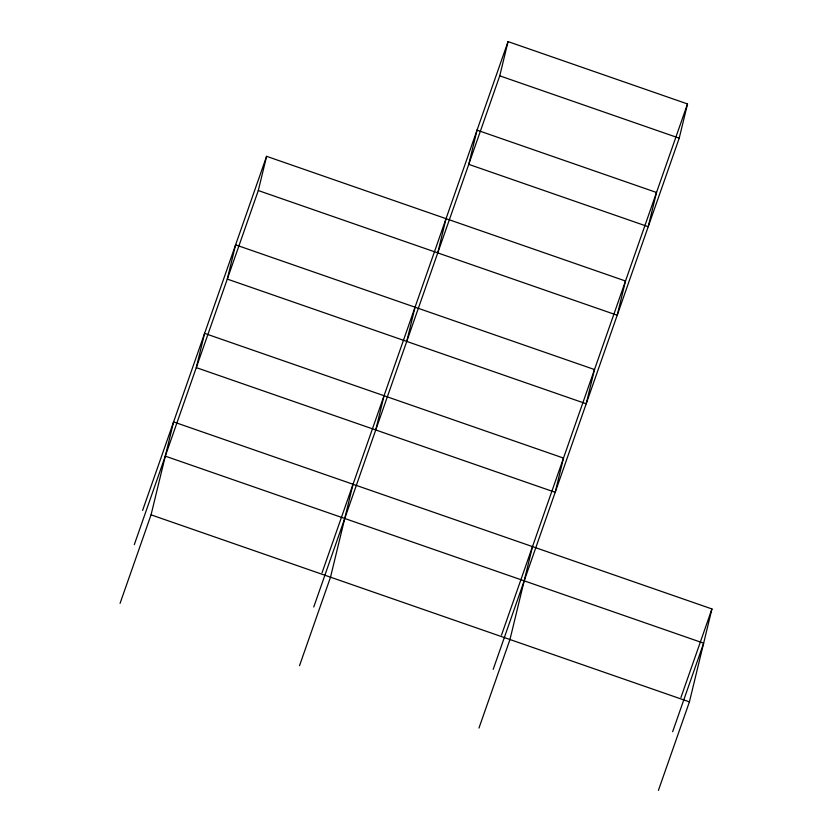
<?xml version="1.0" encoding="UTF-8"?>
<svg xmlns="http://www.w3.org/2000/svg" width="832" height="832" viewBox="0 0 832 832"><rect width="100%" height="100%" fill="white"/><g stroke="black" fill="none" stroke-linecap="round" stroke-linejoin="round"><path stroke-width="1.25" d="M120.058 603.366L151.06 514.842L173.586 421.918L711.942 608.951L689.416 701.865L658.414 790.4M258.294 190.549L266.594 156.322L625.498 281.008L617.198 315.245L258.294 190.549L134.285 544.679M353.038 484.255L330.512 577.179L299.51 665.714M375.742 429.957L384.041 395.73M406.744 341.432L415.043 307.195M437.746 252.897L446.046 218.66M313.737 607.027L499.751 75.837L508.05 41.6L687.513 103.948L679.214 138.174L493.189 669.365M532.49 546.603L509.964 639.527L478.962 728.052M142.584 510.442L266.594 156.322M322.036 572.79L508.05 41.6M501.488 635.138L687.513 103.948M680.94 697.476L711.942 608.951M672.641 731.713L703.643 643.178L165.287 456.144M499.751 75.837L679.214 138.174M151.06 514.842L689.416 701.865M204.589 333.382L196.29 367.619L555.194 492.305L563.493 458.068L204.589 333.382M235.591 244.847L227.292 279.084L586.196 403.77L594.495 369.543L235.591 244.847M477.048 130.135L468.749 164.362L648.211 226.71L656.51 192.473L477.048 130.135"/></g></svg>
